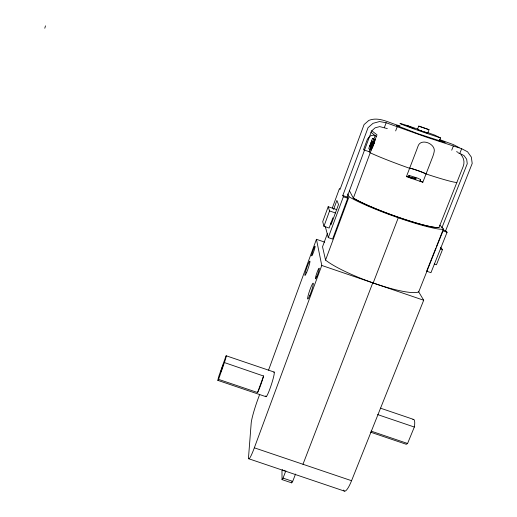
<?xml version="1.0" encoding="UTF-8"?>
<svg xmlns="http://www.w3.org/2000/svg" width="517" height="517" viewBox="0 0 517 517"><rect width="100%" height="100%" fill="white"/><g stroke="black" fill="none" stroke-linecap="round" stroke-linejoin="round"><path stroke-width="0.78" d="M420.554 179.612L420.334 180.595M374.224 142.02L372.615 147.035M414.046 177.409L415.959 178.152M371.626 141.464L373.061 141.955L371.29 147.158L369.855 146.666L370.03 145.716L371.865 141.057L372.776 141.529C372.337 142.996 371.678 148.418 369.855 146.666M370.734 432.225L405.651 444.071A12.983 3.328 -72.8 0 0 406.53 444.181L407.57 443.489L414.324 427.036L414.679 424.334A12.983 3.328 -72.8 0 0 412.876 419.455M374.405 142.912L375.064 139.771L372.537 138.349L368.757 148.541L369.791 149.581L371.232 150.079L374.405 142.912L372.957 142.414L373.617 139.28L372.537 138.349M282.372 469.539L281.978 471.09L282.03 479.602L291.646 482.852L292.7 481.379L295.543 474.05M224.494 362.598L263.592 376.04A13.003 1.183 -71.7 0 1 257.563 392.539L218.562 379.375L218.109 380.273A13.009 0.62 -71.5 0 1 218.924 375.988L225.994 355.993A13.009 0.62 -71.5 0 1 225.263 360.032L218.562 379.375M291.646 482.852L292.047 481.372M413.846 178.197C419.875 180.756 410.311 176.504 415.817 178.876L415.015 178.798L415.694 179.225M44.798 28.241L45.47 25.85M409.128 176.749L409.012 175.386L408.378 177.04L408.85 177.473C410.181 175.677 419.81 181.099 409.063 176.924M257.531 392.59L263.631 375.885M336.832 209.682L328.185 206.722L322.718 221.651L323.946 226.284L329.116 228.049L332.87 217.844M259.702 394.322L257.763 399.615A19.103 1.822 -71.9 0 0 251.197 423.074L248.554 456.983A19.691 2.036 -72.2 0 0 254.332 447.812L321.774 265.454L316.436 239.306L324.741 242.143M268.556 370.127L316.436 239.306M323.946 226.284L329.568 210.942L328.185 206.722M332.302 208.047L339.507 188.421L340.005 189.5L364.071 124.578L368.828 120.416C379.388 116.144 389.844 123.511 400.074 125.877M333.575 209.469L336.89 200.441L338.525 204.493L331.126 224.585L330.654 223.053M327.5 233.296L322.524 246.809L325.555 260.096A52.792 9.228 20.5 0 0 365.157 280.046L375.478 283.781A52.792 9.228 20.5 0 0 418.718 291.898L443.657 229.154L439.818 225.166M342.797 195.549L347.133 197.029L347.721 198.237L332.605 239.074L328.282 237.594L343.353 196.744L342.797 195.549L368.046 127.673L373.028 123.317L379.523 121.553L386.16 122.749L426.577 137.212L461.668 148.689L467.555 151.798L471.33 157.09L472.202 163.45L445.628 230.75L447.076 232.256L430.958 272.679L426.641 271.205L435.87 247.992M347.133 197.029L371.633 130.924L375.129 127.822L379.717 126.6L387.317 128.61M325.555 260.096L349.014 196.751L347.579 193.907M456.834 182.501A49.406 2.928 19.5 0 1 429 174.92L425.627 173.706A8.931 0.556 19.6 0 0 416.683 170.196A8.854 0.549 19.6 0 0 409.606 168.309L406.465 167.185A49.406 2.928 19.5 0 1 370.204 152.78L369.183 151.72L370.269 148.793M373.797 139.286L375.155 135.635C372.473 134.342 368.718 136.139 367.91 138.963L367.529 138.834L363.483 149.762L369.183 151.72M369.791 149.581L372.957 142.414M372.13 147.603L353.344 198.16L357.964 200.699A48.947 5.26 19.9 0 0 436.354 227.538L439.011 227.493L463.226 166.377C464.822 162.409 463.859 157.64 460.893 154.57M373.5 143.907L377.009 134.853L371.775 130.756M384.383 127.518L386.16 122.749M395.654 130.911L397.205 126.781M282.03 479.602L283.051 478.115L285.849 470.767M417.419 129.534L418.731 126.09L429.026 129.683L427.701 133.134L417.419 129.534L419.319 130.11M411.183 178.294L406.427 176.614L416.011 151.597A11.833 0.407 -69.1 0 0 417.93 146.447C420.515 137.464 436.303 143.829 434.112 152.004A11.826 3.6 -69.5 0 1 432.509 157.258L422.828 182.243L410.931 178.21M302.975 464.272L372.77 282.857M373.19 282.954L398.284 217.747M420.056 181.318L420.269 180.769M439.179 141.367L440.51 137.936L434.803 135.131L427.998 132.688M451.722 150.169L453.331 146.072M441.899 227.777L467.258 163.76L466.677 159.268L463.995 155.552L459.8 153.433L461.668 148.689M436.471 246.493L442.72 230.763L447.076 232.256M440.497 247.229L442.5 249.575L436.445 264.743L434.235 263.987M343.618 490.045A19.672 4.084 -73.2 0 0 351.56 480.713L423.688 300.235L418.311 291.22M372.356 147.513L372.007 147.92M409.012 175.386L417.587 178.119L420.521 179.515M429.026 129.683L418.757 126.129M399.518 126.297L396.377 125.457L418.111 133.78L445.143 142.55L439.321 140.029M458.282 152.961L459.8 153.433M440.51 137.936L425.077 132.791A23.944 0.543 19.2 0 1 400.649 123.867A23.944 0.543 19.2 0 1 414.55 128.029L417.826 129.153M377.649 414.589L414.324 427.036M371.051 431.1L407.57 443.489M217.896 380.389L265.906 396.675M254.332 447.812L351.56 480.713M248.793 458.766L344.4 491.105M283.051 478.115L292.7 481.379M420.47 130.491L421.756 130.924M415.241 177.822L415.952 178.061M415.015 178.798L415.758 179.05M321.774 265.454L423.688 300.235M226.226 355.793L274.184 372.078M380.409 408.152L413.774 419.481M369.907 146.272L371.335 146.763M371.309 146.847L372.757 147.345M442.746 229.768L445.628 230.75M343.353 196.744L347.721 198.237M329.568 210.942L335.501 212.972M440.284 248.819L442.5 249.575M373.617 139.28L375.064 139.771M371.865 141.057L373.293 141.555M371.348 142.026L372.783 142.518M371.051 142.718L372.479 143.209M370.754 143.48L372.182 143.972M370.469 144.275L371.897 144.76M370.224 145.031L371.652 145.523M370.03 145.716L371.458 146.208M424.405 131.854L425.588 132.281M439.676 139.622L453.48 144.644L459.109 147.61M426.564 132.643L427.701 133.134M456.576 151.623L457.952 152.347M415.119 178.449L415.817 178.876M370.87 132.178L376.247 136.514M349.298 190.514L353.344 198.16A48.844 5.254 19.9 0 0 399.958 217.819A48.844 5.254 19.9 0 0 439.011 227.493M325.374 226.918L328.282 237.594M409.606 168.309L409.593 168.199A8.931 0.556 19.6 0 1 416.683 170.196A8.854 0.549 19.6 0 1 426.04 173.951M406.427 176.614A8.834 0.627 19.6 0 1 408.281 176.814M419.933 180.847A8.834 0.627 19.6 0 1 422.828 182.243M443.657 229.154A53.639 5.765 19.9 0 1 400.617 218.575L390.096 214.839A53.639 5.765 19.9 0 1 349.014 196.751M273.777 372.221A13.003 1.318 -71.8 0 1 271.037 385.63A13.003 1.318 -71.8 0 1 265.809 395.893M284.608 470.548A7.076 1.002 -72.7 0 1 283.904 470.224M223.066 365.138L221.121 370.999L223.066 365.138M410.02 126.671L406.666 125.515L414.149 128.823L410.02 126.671M312.695 254.235A5.073 0.504 -70.9 0 0 315.105 246.338A5.073 0.504 -70.9 0 0 312.371 252.522A5.073 0.504 -70.9 0 0 312.695 254.235M309.806 295.504A8.421 0.937 -71.1 0 0 313.179 283.193A8.421 0.937 -71.1 0 0 308.352 294.761A8.421 0.937 -71.1 0 0 309.806 295.504M316.753 276.789A5.661 0.633 -71 0 0 319.209 268.239A5.661 0.633 -71 0 0 316.003 275.619A5.661 0.633 -71 0 0 316.753 276.789M306.743 272.181A7.593 0.763 -71 0 0 309.877 261.098A7.593 0.763 -71 0 0 305.573 271.541A7.593 0.763 -71 0 0 306.743 272.181"/></g></svg>
